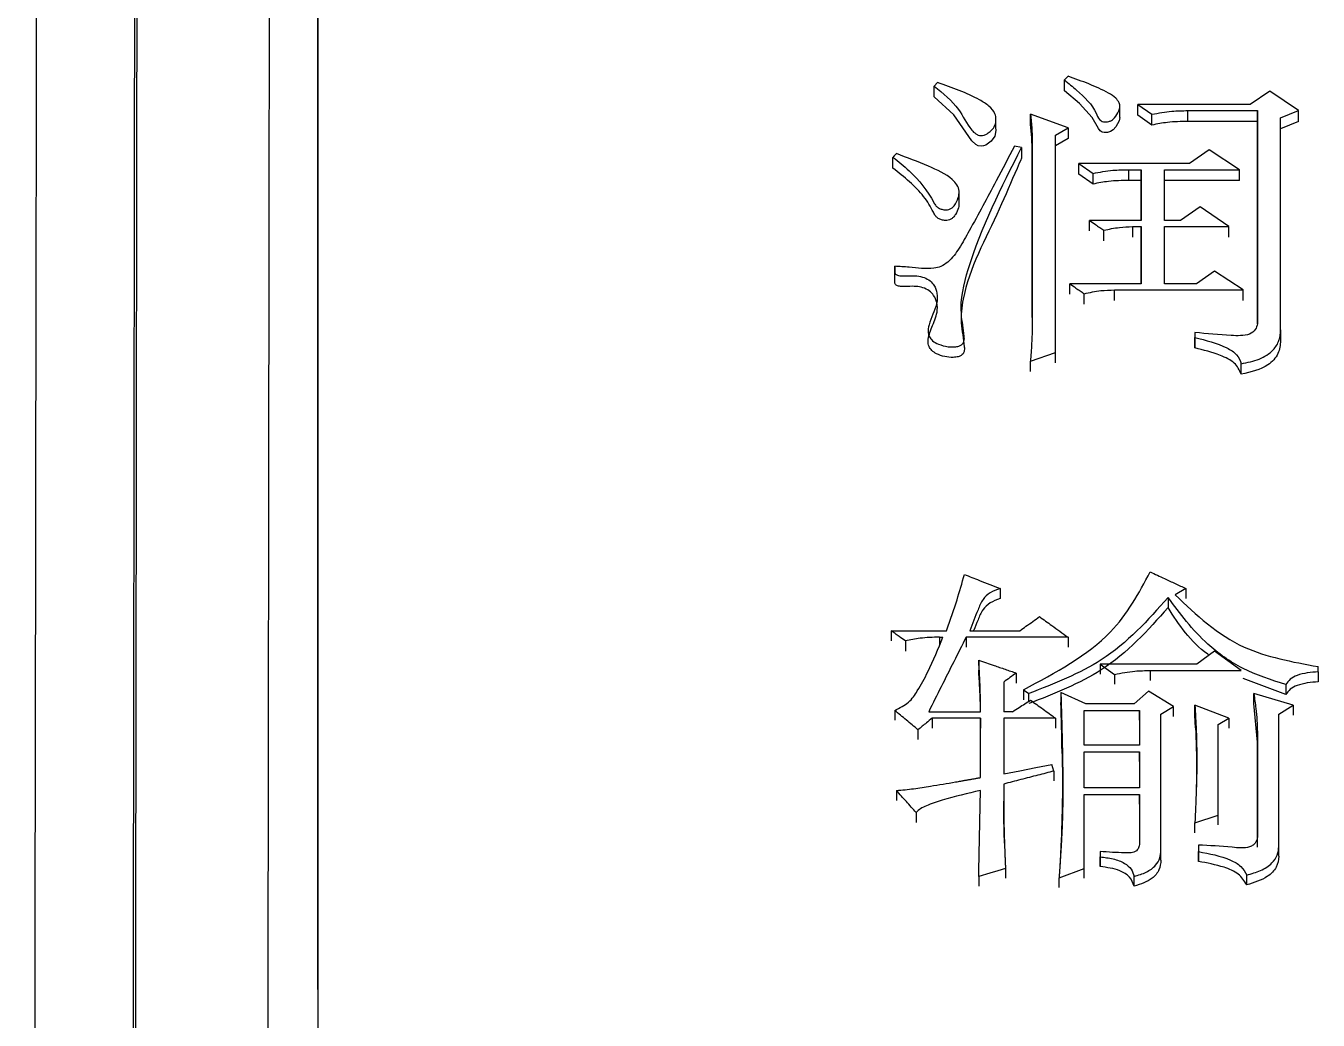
# Model space of a CAD drawing. Header units: millimetres. Extents: x 2344 to 4024, y 1094 to 2282.
# Drawn here: x 2710.55 to 2718.38, y 2082.01 to 2088.03 of the extents above; entities that cross this region are included whole.
import ezdxf

# ---------------------------------------------------------------- set-up
doc = ezdxf.new("R2010")
doc.units = ezdxf.units.MM

msp = doc.modelspace()

# ---------------------------------------------------------------- linework, layer by layer
at = {"color": 7, "linetype": 'Continuous', "lineweight": 25}
for p, q in [((2716.0747, 2087.6828), (2716.0531, 2087.6606)), ((2716.8428, 2087.6323), (2716.8428, 2087.6977)), ((2716.0531, 2087.5953), (2716.0531, 2087.6606)), ((2718.0867, 2087.6309), (2717.9678, 2087.5493)), ((2718.2598, 2087.5122), (2718.0867, 2087.6309)), ((2717.1785, 2087.4704), (2717.1785, 2087.536)), ((2717.2863, 2087.5493), (2717.3728, 2087.4899)), ((2717.9678, 2087.5493), (2717.2863, 2087.5493)), ((2717.2863, 2087.4841), (2717.2863, 2087.5493)), ((2716.4263, 2087.4119), (2716.4263, 2087.4769)), ((2716.8644, 2087.4081), (2716.6372, 2087.4899)), ((2716.6372, 2087.4248), (2716.6372, 2087.4899)), ((2717.3728, 2087.4248), (2717.2863, 2087.4841)), ((2717.3728, 2087.4248), (2717.3728, 2087.4899)), ((2717.5891, 2087.5122), (2718.011, 2087.5122)), ((2717.5891, 2087.447), (2717.5891, 2087.5122)), ((2718.011, 2087.447), (2717.5891, 2087.447)), ((2718.011, 2087.5122), (2718.011, 2086.2227)), ((2718.011, 2087.447), (2718.011, 2087.5122)), ((2718.011, 2086.2227), (2718.011, 2087.447)), ((2718.1516, 2087.4676), (2718.2598, 2087.5122)), ((2718.1517, 2086.1849), (2718.1516, 2087.4676)), ((2718.2598, 2087.447), (2718.1516, 2087.4025)), ((2718.2598, 2087.447), (2718.2598, 2087.5122)), ((2716.7887, 2087.3635), (2716.8644, 2087.4081)), ((2716.8644, 2087.4081), (2716.8644, 2087.3431)), ((2716.5831, 2087.289), (2716.5399, 2087.2965)), ((2716.7887, 2086.0485), (2716.7887, 2087.3635)), ((2716.8644, 2087.3431), (2716.7887, 2087.2985)), ((2715.8044, 2087.1646), (2715.8044, 2087.2294)), ((2716.5831, 2087.289), (2716.5831, 2087.2241)), ((2716.648, 2087.2816), (2716.6481, 2086.2606)), ((2716.648, 2087.2167), (2716.648, 2087.2816)), ((2716.6481, 2086.2605), (2716.648, 2087.2167)), ((2717.719, 2087.2741), (2717.6, 2087.1921)), ((2717.9029, 2087.1547), (2717.719, 2087.2741)), ((2716.9293, 2087.1921), (2717.0158, 2087.1323)), ((2717.6, 2087.1921), (2716.9293, 2087.1921)), ((2716.9293, 2087.1273), (2716.9293, 2087.1921)), ((2717.2322, 2087.1547), (2717.3079, 2087.1547)), ((2717.2322, 2087.0901), (2717.2322, 2087.1547)), ((2717.3079, 2087.1547), (2717.3079, 2086.8479)), ((2717.3079, 2087.0901), (2717.3079, 2087.1547)), ((2717.4485, 2087.1547), (2717.9029, 2087.1547)), ((2717.4485, 2086.8479), (2717.4485, 2087.1547)), ((2717.9029, 2087.09), (2717.9029, 2087.1547)), ((2717.0158, 2087.0677), (2716.9293, 2087.1273)), ((2717.0158, 2087.0677), (2717.0158, 2087.1323)), ((2717.3079, 2087.0901), (2717.2322, 2087.0901)), ((2717.3079, 2086.8479), (2717.3079, 2087.0901)), ((2717.9029, 2087.09), (2717.4485, 2087.0901)), ((2716.2052, 2086.9558), (2716.2052, 2087.0207)), ((2717.6649, 2086.9304), (2717.5459, 2086.8479)), ((2717.838, 2086.8104), (2717.6649, 2086.9304)), ((2717.3079, 2086.8479), (2716.9942, 2086.8479)), ((2716.9942, 2086.7837), (2716.9942, 2086.8479)), ((2717.5459, 2086.8479), (2717.4485, 2086.8479)), ((2717.0807, 2086.7237), (2717.0807, 2086.7879)), ((2717.2538, 2086.8104), (2717.3079, 2086.8104)), ((2717.2538, 2086.8104), (2717.2538, 2086.7462)), ((2717.3079, 2086.8104), (2717.3079, 2086.4644)), ((2717.3079, 2086.7462), (2717.3079, 2086.8104)), ((2717.3079, 2086.4644), (2717.3079, 2086.7462)), ((2717.4485, 2086.8104), (2717.838, 2086.8104)), ((2717.4485, 2086.4644), (2717.4485, 2086.8104)), ((2717.838, 2086.7462), (2717.838, 2086.8104)), ((2715.8151, 2086.476), (2715.8151, 2086.5398)), ((2717.7514, 2086.5398), (2717.6432, 2086.4644)), ((2717.9245, 2086.4267), (2717.7514, 2086.5398)), ((2717.3079, 2086.4644), (2716.8752, 2086.4644)), ((2716.8752, 2086.4007), (2716.8752, 2086.4644)), ((2717.6432, 2086.4644), (2717.4485, 2086.4644)), ((2716.9618, 2086.3405), (2716.9618, 2086.4041)), ((2717.1456, 2086.4267), (2717.9245, 2086.4267)), ((2717.1456, 2086.363), (2717.1456, 2086.4267)), ((2717.9245, 2086.3631), (2717.9245, 2086.4267)), ((2717.6324, 2086.1698), (2717.6324, 2086.1395)), ((2717.6324, 2086.1698), (2717.6324, 2086.1065)), ((2717.6324, 2086.0761), (2717.6324, 2086.1395)), ((2718.1517, 2086.1849), (2718.1517, 2086.1216)), ((2716.6372, 2085.9954), (2716.7887, 2086.0485)), ((2716.7887, 2085.9854), (2716.7887, 2086.0485)), ((2716.6372, 2085.9324), (2716.6372, 2085.9954)), ((2717.9137, 2085.9171), (2717.9137, 2085.9802)), ((2716.4534, 2084.6199), (2716.4534, 2084.5585)), ((2717.4702, 2084.5658), (2717.4702, 2084.5047)), ((2717.5784, 2084.6199), (2717.5135, 2084.5812)), ((2717.5784, 2084.6199), (2717.5784, 2084.5588)), ((2715.7935, 2084.3644), (2716.1288, 2084.3644)), ((2715.7935, 2084.3644), (2715.7935, 2084.3037)), ((2716.0856, 2084.3257), (2716.1072, 2084.3257)), ((2716.0856, 2084.3257), (2716.0856, 2084.276)), ((2716.8644, 2084.3257), (2716.2478, 2084.3257)), ((2716.2478, 2084.3257), (2716.2478, 2084.2649)), ((2716.2695, 2084.3644), (2716.5723, 2084.3644)), ((2716.8644, 2084.3257), (2716.8644, 2084.2649)), ((2715.88, 2084.3024), (2715.88, 2084.2417)), ((2717.7514, 2084.2403), (2717.6433, 2084.1626)), ((2717.9137, 2084.1237), (2717.7514, 2084.2403)), ((2716.3236, 2084.1859), (2716.3236, 2084.1254)), ((2717.0591, 2084.1626), (2717.1457, 2084.1004)), ((2717.6433, 2084.1626), (2717.0591, 2084.1626)), ((2717.0591, 2084.1626), (2717.0591, 2084.1021)), ((2716.5507, 2084.1081), (2716.5507, 2084.0477)), ((2717.1457, 2084.1004), (2717.1457, 2084.04)), ((2717.362, 2084.1237), (2717.9137, 2084.1237)), ((2717.362, 2084.1237), (2717.362, 2084.0633)), ((2718.3788, 2084.1159), (2718.3788, 2084.147)), ((2718.3788, 2084.1159), (2718.3788, 2084.0555)), ((2716.475, 2084.0537), (2716.475, 2083.8744)), ((2716.594, 2084.007), (2716.6264, 2083.9836)), ((2718.1841, 2083.9775), (2717.9239, 2084.0759)), ((2718.1841, 2084.0381), (2718.1841, 2083.9778)), ((2716.6264, 2083.9376), (2716.6264, 2083.9836)), ((2716.9726, 2083.9212), (2716.8211, 2083.9914)), ((2716.8211, 2083.9914), (2716.8211, 2083.9311)), ((2717.3512, 2083.9992), (2717.2647, 2083.9212)), ((2717.5026, 2083.9056), (2717.3512, 2083.9992)), ((2718.2274, 2083.9134), (2717.9894, 2083.9836)), ((2717.9894, 2083.9233), (2717.9894, 2083.9836)), ((2715.8152, 2083.8822), (2715.8152, 2083.8221)), ((2716.0207, 2083.8744), (2716.3344, 2083.8744)), ((2716.5291, 2083.8744), (2716.475, 2083.8744)), ((2716.9618, 2083.8822), (2717.2971, 2083.8822)), ((2716.9618, 2083.6714), (2716.9618, 2083.8822)), ((2717.2647, 2083.9212), (2716.9726, 2083.9212)), ((2717.2971, 2083.8822), (2717.2971, 2083.6714)), ((2717.2971, 2083.8221), (2717.2971, 2083.8822)), ((2717.4269, 2083.8588), (2717.5026, 2083.9056)), ((2717.4269, 2083.0354), (2717.4269, 2083.8588)), ((2717.5026, 2083.8455), (2717.5026, 2083.9056)), ((2717.838, 2083.8354), (2717.6324, 2083.9134)), ((2717.6324, 2083.853), (2717.6324, 2083.9134)), ((2717.6364, 2083.777), (2717.6324, 2083.853)), ((2718.0111, 2083.6893), (2717.9894, 2083.923)), ((2718.1409, 2083.8588), (2718.2274, 2083.9134)), ((2718.1409, 2083.059), (2718.1409, 2083.8588)), ((2718.2274, 2083.9134), (2718.2274, 2083.8533)), ((2716.3344, 2083.8354), (2716.0423, 2083.8354)), ((2716.0423, 2083.8354), (2716.0423, 2083.7754)), ((2716.3344, 2083.4756), (2716.3344, 2083.8354)), ((2716.3344, 2083.8354), (2716.3344, 2083.7754)), ((2716.7887, 2083.8354), (2716.475, 2083.8354)), ((2716.475, 2083.8354), (2716.475, 2083.4991)), ((2716.7887, 2083.8354), (2716.7887, 2083.7754)), ((2717.7731, 2083.7964), (2717.838, 2083.8354)), ((2717.838, 2083.8354), (2717.838, 2083.7754)), ((2715.9558, 2083.7652), (2715.9558, 2083.7052)), ((2718.0111, 2083.7495), (2718.0111, 2083.1142)), ((2718.0111, 2083.6896), (2718.0111, 2083.7495)), ((2717.2971, 2083.6714), (2716.9618, 2083.6714)), ((2716.9618, 2083.6322), (2717.2971, 2083.6322)), ((2716.9618, 2083.4129), (2716.9618, 2083.6322)), ((2717.2971, 2083.6322), (2717.2971, 2083.4129)), ((2717.2971, 2083.5725), (2717.2971, 2083.6322)), ((2718.0111, 2083.0547), (2718.0111, 2083.6893)), ((2716.7779, 2083.5148), (2716.7671, 2083.554)), ((2716.7779, 2083.5148), (2716.7779, 2083.4552)), ((2715.826, 2083.3972), (2715.826, 2083.3377)), ((2717.2971, 2083.4129), (2716.9618, 2083.4129)), ((2716.9618, 2083.3736), (2717.2971, 2083.3736)), ((2716.9618, 2082.925), (2716.9618, 2083.3736)), ((2717.2971, 2083.3736), (2717.2971, 2083.0827)), ((2717.2971, 2083.3142), (2717.2971, 2083.3736)), ((2715.945, 2083.2637), (2715.945, 2083.2044)), ((2717.6325, 2083.2008), (2717.7731, 2083.2479)), ((2717.7731, 2083.1887), (2717.7731, 2083.2479)), ((2717.6325, 2083.1415), (2717.6325, 2083.2008)), ((2717.6541, 2083.0669), (2717.6541, 2083.0275)), ((2717.6541, 2083.0669), (2717.6541, 2083.0079)), ((2717.0591, 2083.0275), (2717.0591, 2082.996)), ((2717.0591, 2083.0275), (2717.0591, 2082.9685)), ((2717.0591, 2082.9367), (2717.0591, 2082.996)), ((2717.4269, 2082.9764), (2717.4269, 2083.0354)), ((2717.6541, 2082.9682), (2717.6541, 2083.0275)), ((2718.1409, 2083), (2718.1409, 2083.059)), ((2716.4858, 2082.925), (2716.4858, 2082.8661)), ((2716.8103, 2082.8697), (2716.9618, 2082.925)), ((2716.9618, 2082.8661), (2716.9618, 2082.925)), ((2716.3236, 2082.8776), (2716.3236, 2082.8188)), ((2716.8103, 2082.811), (2716.8103, 2082.8697)), ((2717.2647, 2082.8185), (2717.2647, 2082.8776)), ((2717.9462, 2082.8264), (2717.9462, 2082.8855))]:
    msp.add_line(p, q, dxfattribs=at)
at = {"color": 7, "linetype": 'Continuous', "lineweight": 25, "flags": 128}
for points in [[(2716.8644, 2087.7198), (2716.8536, 2087.7088), (2716.8428, 2087.6977)], [(2717.1771, 2087.4706), (2717.1736, 2087.4503), (2717.1536, 2087.4142), (2717.1377, 2087.3952), (2717.1223, 2087.3849), (2717.1029, 2087.3793), (2717.0837, 2087.3791), (2717.0702, 2087.3826), (2717.0592, 2087.3895), (2717.0484, 2087.4031), (2717.0097, 2087.4699), (2716.9339, 2087.5545), (2716.8428, 2087.6323), (2716.8428, 2087.6323)], [(2716.4247, 2087.4105), (2716.4282, 2087.3927), (2716.4216, 2087.3582), (2716.3993, 2087.3266), (2716.367, 2087.3036), (2716.3524, 2087.2983), (2716.3376, 2087.2964), (2716.3212, 2087.2995), (2716.306, 2087.307), (2716.2817, 2087.3295), (2716.1726, 2087.4859), (2716.0531, 2087.5953), (2716.0531, 2087.5953)], [(2715.826, 2087.2518), (2715.8205, 2087.2461), (2715.8124, 2087.2378), (2715.8043, 2087.2294)], [(2715.8151, 2086.5061), (2715.8151, 2086.5297), (2715.8151, 2086.5699)], [(2716.594, 2084.007), (2716.594, 2083.9801), (2716.594, 2083.9632), (2716.594, 2083.9467)], [(2716.475, 2083.4991), (2716.5724, 2083.5174), (2716.6697, 2083.5357), (2716.7671, 2083.554)], [(2716.4858, 2082.925), (2716.4388, 2082.9113), (2716.3918, 2082.8976), (2716.3236, 2082.8776)]]:
    msp.add_lwpolyline(points, dxfattribs=at)
at = {"color": 7, "linetype": 'Continuous', "lineweight": 25}
for points, knots in [([(2712.3225, 2113.283), (2712.3226, 2113.1789), (2712.3226, 2112.6582), (2712.3227, 2111.2913), (2712.3227, 2109.1314), (2712.3228, 2106.513), (2712.3228, 2104.0504), (2712.3229, 2100.5426), (2712.3229, 2097.3997), (2712.3229, 2093.0846), (2712.323, 2088.3975), (2712.323, 2083.2653), (2712.3231, 2077.8418), (2712.3231, 2073.2831), (2712.3232, 2067.3606), (2712.3232, 2062.4548), (2712.3233, 2055.7759), (2712.3234, 2051.4831), (2712.3235, 2048.482)], [0, 0, 0, 0, 0.020124, 0.100733, 0.181328, 0.221587, 0.302184, 0.342442, 0.423039, 0.463298, 0.543894, 0.624491, 0.664749, 0.745346, 0.785604, 0.8662, 0.906458, 1, 1, 1, 1]), ([(2712.323, 2082.193), (2712.323, 2083.3777), (2712.323, 2085.6312), (2712.3229, 2089.6715), (2712.3229, 2093.379), (2712.3229, 2097.6137), (2712.3228, 2100.6876), (2712.3228, 2104.0998), (2712.3227, 2107.0773), (2712.3227, 2109.4207), (2712.3226, 2111.3611), (2712.3226, 2112.0949), (2712.3225, 2112.5917)], [0, 0, 0, 0, 0.072858, 0.13859, 0.270184, 0.335916, 0.467513, 0.533245, 0.664841, 0.796434, 0.862166, 1, 1, 1, 1]), ([(2710.6539, 2112.3349), (2710.654, 2112.3633), (2710.6543, 2112.4517), (2710.653, 2111.4654), (2710.6501, 2109.4525), (2710.6454, 2106.3898), (2710.6402, 2103.0015), (2710.6351, 2099.6641), (2710.6305, 2096.5945), (2710.6249, 2092.9511), (2710.6184, 2088.6803), (2710.6111, 2084.0346), (2710.6034, 2079.0878), (2710.5952, 2073.9175), (2710.5862, 2068.2331), (2710.5763, 2062.0361), (2710.5656, 2055.3523), (2710.5581, 2050.6616), (2710.5542, 2048.2675)], [0, 0, 0, 0, 0.039342, 0.122943, 0.206183, 0.289063, 0.371582, 0.416612, 0.465601, 0.518547, 0.575452, 0.636313, 0.690059, 0.746552, 0.805793, 0.867782, 0.932518, 1, 1, 1, 1]), ([(2711.1592, 2048.132), (2711.1638, 2051.4312), (2711.1729, 2058.0297), (2711.1858, 2067.4598), (2711.1979, 2076.3404), (2711.2088, 2084.4981), (2711.2186, 2091.7984), (2711.2269, 2098.1162), (2711.2336, 2103.3383), (2711.2386, 2107.3948), (2711.2418, 2110.1428), (2711.2433, 2111.5888), (2711.2429, 2111.5656), (2711.2427, 2111.5569)], [0, 0, 0, 0, 0.094309, 0.188619, 0.282928, 0.377238, 0.471547, 0.565857, 0.660166, 0.754475, 0.848785, 0.943094, 1, 1, 1, 1]), ([(2711.1732, 2048.0833), (2711.1765, 2050.4689), (2711.183, 2055.1755), (2711.1922, 2061.9248), (2711.2009, 2068.2674), (2711.2089, 2074.1625), (2711.2163, 2079.5931), (2711.224, 2085.3261), (2711.2316, 2091.0948), (2711.2389, 2096.5751), (2711.2446, 2101.0421), (2711.2491, 2104.5653), (2711.2524, 2107.2273), (2711.2546, 2109.1302), (2711.2559, 2110.3489), (2711.2565, 2111.0659), (2711.2563, 2111.0968), (2711.2562, 2111.1115)], [0, 0, 0, 0, 0.06854, 0.13522, 0.200041, 0.263001, 0.324101, 0.38334, 0.468684, 0.549845, 0.626823, 0.699617, 0.768227, 0.832652, 0.892892, 0.948946, 1, 1, 1, 1]), ([(2712.0544, 2110.3577), (2712.0544, 2110.3697), (2712.0547, 2110.482), (2712.0545, 2110.1293), (2712.054, 2109.5594), (2712.0534, 2109.0127), (2712.0527, 2108.3385), (2712.0518, 2107.5304), (2712.0507, 2106.5905), (2712.0494, 2105.5189), (2712.0473, 2103.8094), (2712.0439, 2101.1232), (2712.0387, 2096.9734), (2712.032, 2091.7571), (2712.0247, 2086.1502), (2712.0171, 2080.473), (2712.0096, 2075.0059), (2712.0014, 2068.993), (2711.9924, 2062.4454), (2711.9826, 2055.4026), (2711.9758, 2050.4602), (2711.9723, 2047.9462)], [0, 0, 0, 0, 0.008365, 0.077995, 0.107986, 0.138061, 0.168221, 0.198465, 0.228793, 0.259205, 0.289702, 0.358895, 0.433683, 0.514064, 0.600037, 0.66048, 0.723411, 0.788828, 0.856732, 0.927123, 1, 1, 1, 1]), ([(2716.0531, 2087.6606), (2716.1082, 2087.6162), (2716.2056, 2087.5375), (2716.2522, 2087.4244), (2716.3, 2087.3746), (2716.3204, 2087.3639), (2716.3384, 2087.3602), (2716.3576, 2087.3638), (2716.379, 2087.3742), (2716.4033, 2087.3932), (2716.4242, 2087.4223), (2716.4303, 2087.4582), (2716.4228, 2087.5001), (2716.3868, 2087.5426), (2716.2733, 2087.6121), (2716.1628, 2087.6515), (2716.0747, 2087.6828)], [0, 0, 0, 0, 0.207529, 0.367372, 0.400836, 0.41667, 0.431354, 0.448141, 0.466694, 0.497248, 0.538464, 0.578549, 0.619959, 0.682145, 0.746849, 1, 1, 1, 1]), ([(2716.8428, 2087.6977), (2716.8673, 2087.6774), (2716.9412, 2087.6165), (2717.0229, 2087.5383), (2717.0464, 2087.4656), (2717.065, 2087.4494), (2717.0789, 2087.4443), (2717.095, 2087.443), (2717.1125, 2087.4456), (2717.1308, 2087.4533), (2717.1531, 2087.4749), (2717.1689, 2087.5029), (2717.181, 2087.5346), (2717.1743, 2087.5622), (2717.1521, 2087.5927), (2717.0886, 2087.6314), (2716.9914, 2087.6751), (2716.9069, 2087.7049), (2716.8644, 2087.7198)], [0, 0, 0, 0, 0.109185, 0.329159, 0.383764, 0.397994, 0.412315, 0.428913, 0.44575, 0.465116, 0.490353, 0.552222, 0.585254, 0.61868, 0.660425, 0.720614, 0.859403, 1, 1, 1, 1]), ([(2716.6372, 2087.4899), (2716.6406, 2087.4604), (2716.6461, 2087.411), (2716.6473, 2087.3414), (2716.6478, 2087.3015), (2716.648, 2087.2816)], [0, 0, 0, 0, 0.426865, 0.713404, 1, 1, 1, 1]), ([(2717.3728, 2087.4899), (2717.4126, 2087.4973), (2717.4837, 2087.5105), (2717.5569, 2087.5117), (2717.5891, 2087.5122)], [0, 0, 0, 0, 0.558835, 1, 1, 1, 1]), ([(2717.5891, 2087.447), (2717.5481, 2087.4462), (2717.4748, 2087.4446), (2717.4039, 2087.4308), (2717.3728, 2087.4248)], [0, 0, 0, 0, 0.561085, 1, 1, 1, 1]), ([(2716.648, 2087.2167), (2716.6479, 2087.2316), (2716.6474, 2087.2737), (2716.6466, 2087.3432), (2716.6404, 2087.3976), (2716.6372, 2087.4248)], [0, 0, 0, 0, 0.213578, 0.606407, 1, 1, 1, 1]), ([(2716.5399, 2087.2965), (2716.5034, 2087.2264), (2716.4146, 2087.0555), (2716.302, 2086.8495), (2716.2101, 2086.6836), (2716.156, 2086.6081), (2716.0989, 2086.5681), (2716.0177, 2086.5494), (2715.9229, 2086.5638), (2715.8442, 2086.5683), (2715.8151, 2086.5699)], [0, 0, 0, 0, 0.2217717, 0.5408252, 0.6535026, 0.7489436, 0.7896473, 0.8225494, 0.93445, 1, 1, 1, 1]), ([(2715.8044, 2087.2294), (2715.8379, 2087.203), (2715.9393, 2087.123), (2716.0187, 2087.0188), (2716.0624, 2086.9369), (2716.0797, 2086.9223), (2716.1011, 2086.9139), (2716.123, 2086.9111), (2716.1431, 2086.9136), (2716.1608, 2086.9218), (2716.184, 2086.945), (2716.2005, 2086.9808), (2716.2083, 2087.025), (2716.1946, 2087.0639), (2716.1387, 2087.1225), (2716.0081, 2087.1827), (2715.8904, 2087.2274), (2715.826, 2087.2518)], [0, 0, 0, 0, 0.118687, 0.359196, 0.382949, 0.402078, 0.421221, 0.441113, 0.455768, 0.470499, 0.490908, 0.548405, 0.590663, 0.633125, 0.674263, 0.821869, 1, 1, 1, 1]), ([(2715.8151, 2086.5398), (2715.8153, 2086.5363), (2715.8155, 2086.5305), (2715.8202, 2086.523), (2715.8276, 2086.5175), (2715.8443, 2086.512), (2715.8861, 2086.5105), (2715.9383, 2086.5155), (2715.9939, 2086.5036), (2716.03, 2086.4832), (2716.0583, 2086.4509), (2716.0758, 2086.4034), (2716.0703, 2086.3198), (2716.0258, 2086.2449), (2716.0152, 2086.1758), (2716.0232, 2086.1423), (2716.0446, 2086.1166), (2716.0837, 2086.0951), (2716.1306, 2086.0827), (2716.1735, 2086.0809), (2716.2012, 2086.0858), (2716.2185, 2086.0937), (2716.2294, 2086.1039), (2716.2374, 2086.1216), (2716.2351, 2086.182), (2716.2007, 2086.3262), (2716.2962, 2086.7243), (2716.4609, 2087.0484), (2716.5831, 2087.289)], [0, 0, 0, 0, 0.005261, 0.008837, 0.012422, 0.017277, 0.029828, 0.061172, 0.078769, 0.096459, 0.112862, 0.137643, 0.170618, 0.238675, 0.261666, 0.275651, 0.289759, 0.306991, 0.331345, 0.347224, 0.357105, 0.364402, 0.370592, 0.376767, 0.392657, 0.46137, 0.600195, 1, 1, 1, 1]), ([(2716.5831, 2087.2241), (2716.5739, 2087.2037), (2716.5277, 2087.1016), (2716.4117, 2086.8179), (2716.2404, 2086.5155), (2716.2102, 2086.2261), (2716.235, 2086.1218), (2716.2374, 2086.0587), (2716.2296, 2086.0404), (2716.2172, 2086.0294), (2716.1967, 2086.0211), (2716.1625, 2086.0169), (2716.1165, 2086.0221), (2716.0721, 2086.0371), (2716.0385, 2086.0586), (2716.0197, 2086.0859), (2716.0142, 2086.1354), (2716.0402, 2086.2045), (2716.0743, 2086.2796), (2716.0739, 2086.3471), (2716.0556, 2086.3918), (2716.0252, 2086.4234), (2715.987, 2086.4419), (2715.9421, 2086.4498), (2715.9029, 2086.4484), (2715.8694, 2086.4473), (2715.8479, 2086.4482), (2715.8325, 2086.4517), (2715.8231, 2086.4563), (2715.8171, 2086.4631), (2715.8151, 2086.4701), (2715.8151, 2086.4744), (2715.8151, 2086.4759)], [0, 0, 0, 0, 0.033509, 0.167495, 0.460572, 0.533975, 0.607467, 0.62244, 0.629349, 0.63632, 0.644144, 0.656215, 0.676583, 0.698156, 0.712672, 0.727345, 0.74395, 0.787231, 0.835835, 0.865096, 0.888822, 0.906543, 0.924342, 0.940793, 0.960202, 0.97046, 0.980426, 0.985388, 0.989354, 0.993351, 0.997673, 1, 1, 1, 1]), ([(2716.2038, 2086.9559), (2716.2035, 2086.9454), (2716.2027, 2086.9207), (2716.1878, 2086.8905), (2716.1714, 2086.8669), (2716.1561, 2086.8546), (2716.1393, 2086.8485), (2716.1201, 2086.8469), (2716.0988, 2086.8502), (2716.0775, 2086.8592), (2716.0598, 2086.8757), (2716.0375, 2086.9227), (2715.9932, 2086.9961), (2715.9054, 2087.0834), (2715.8382, 2087.1374), (2715.8044, 2087.1646)], [0, 0, 0, 0, 0.057364, 0.135452, 0.174054, 0.20354, 0.227011, 0.250403, 0.283482, 0.316855, 0.35045, 0.398369, 0.589542, 0.793116, 1, 1, 1, 1]), ([(2717.0158, 2087.1323), (2717.0556, 2087.1398), (2717.1267, 2087.1531), (2717.1999, 2087.1542), (2717.2322, 2087.1547)], [0, 0, 0, 0, 0.558836, 1, 1, 1, 1]), ([(2717.2322, 2087.0901), (2717.1911, 2087.0892), (2717.1179, 2087.0876), (2717.047, 2087.0737), (2717.0158, 2087.0677)], [0, 0, 0, 0, 0.561086, 1, 1, 1, 1]), ([(2716.9942, 2086.8479), (2717.0066, 2086.8394), (2717.0272, 2086.8251), (2717.056, 2086.8051), (2717.0725, 2086.7936), (2717.0807, 2086.7879)], [0, 0, 0, 0, 0.42837, 0.714189, 1, 1, 1, 1]), ([(2717.0807, 2086.7879), (2717.1124, 2086.7948), (2717.1691, 2086.807), (2717.2279, 2086.8094), (2717.2538, 2086.8104)], [0, 0, 0, 0, 0.558879, 1, 1, 1, 1]), ([(2715.8151, 2086.5699), (2715.8151, 2086.5643), (2715.8151, 2086.5543), (2715.8151, 2086.5442), (2715.8151, 2086.5398)], [0, 0, 0, 0, 0.56, 1, 1, 1, 1]), ([(2716.8752, 2086.4644), (2716.8876, 2086.4558), (2716.9082, 2086.4415), (2716.937, 2086.4213), (2716.9535, 2086.4098), (2716.9618, 2086.4041)], [0, 0, 0, 0, 0.428365, 0.714185, 1, 1, 1, 1]), ([(2716.9618, 2086.4041), (2716.9954, 2086.4115), (2717.0556, 2086.4247), (2717.1181, 2086.4261), (2717.1456, 2086.4267)], [0, 0, 0, 0, 0.558545, 1, 1, 1, 1]), ([(2716.6481, 2086.2606), (2716.6478, 2086.234), (2716.6472, 2086.181), (2716.6439, 2086.0926), (2716.6397, 2086.0307), (2716.6372, 2085.9954)], [0, 0, 0, 0, 0.300385, 0.600783, 1, 1, 1, 1]), ([(2718.011, 2086.2227), (2718.0082, 2086.2105), (2718.0023, 2086.1855), (2717.9641, 2086.1542), (2717.9078, 2086.149), (2717.7974, 2086.1527), (2717.7055, 2086.1622), (2717.6324, 2086.1698)], [0, 0, 0, 0, 0.110883, 0.226049, 0.356903, 0.489202, 1, 1, 1, 1]), ([(2717.6324, 2086.1395), (2717.6988, 2086.1226), (2717.7905, 2086.0993), (2717.8912, 2086.0392), (2717.9063, 2085.9996), (2717.9137, 2085.9802)], [0, 0, 0, 0, 0.572938, 0.791384, 1, 1, 1, 1]), ([(2717.9137, 2085.9802), (2717.9507, 2085.9877), (2718.0235, 2086.0025), (2718.1064, 2086.0546), (2718.1469, 2086.1207), (2718.1501, 2086.1636), (2718.1517, 2086.1849)], [0, 0, 0, 0, 0.292671, 0.574804, 0.788903, 1, 1, 1, 1]), ([(2718.1517, 2086.1215), (2718.149, 2086.0943), (2718.1437, 2086.0394), (2718.0655, 2085.9516), (2717.9719, 2085.9303), (2717.9137, 2085.9171)], [0, 0, 0, 0, 0.269364, 0.545159, 1, 1, 1, 1]), ([(2717.6324, 2086.1064), (2717.6324, 2086.1007), (2717.6324, 2086.0906), (2717.6324, 2086.0805), (2717.6324, 2086.0761)], [0, 0, 0, 0, 0.56, 1, 1, 1, 1]), ([(2717.9137, 2085.9171), (2717.9022, 2085.9413), (2717.8786, 2085.9911), (2717.7684, 2086.0412), (2717.6843, 2086.0628), (2717.6324, 2086.0761)], [0, 0, 0, 0, 0.2654466, 0.5469642, 1, 1, 1, 1]), ([(2716.594, 2084.007), (2716.7894, 2084.1112), (2717.1325, 2084.2941), (2717.293, 2084.5921), (2717.362, 2084.7203)], [0, 0, 0, 0, 0.5695969, 1, 1, 1, 1]), ([(2717.362, 2084.7203), (2717.391, 2084.7068), (2717.4416, 2084.6834), (2717.5137, 2084.6499), (2717.5568, 2084.6299), (2717.5784, 2084.6199)], [0, 0, 0, 0, 0.402386, 0.701193, 1, 1, 1, 1]), ([(2716.1288, 2084.3644), (2716.14, 2084.3953), (2716.1623, 2084.4571), (2716.1993, 2084.5705), (2716.2226, 2084.6533), (2716.237, 2084.7049)], [0, 0, 0, 0, 0.274107, 0.548239, 1, 1, 1, 1]), ([(2716.237, 2084.7049), (2716.2671, 2084.693), (2716.3183, 2084.673), (2716.3904, 2084.6446), (2716.4324, 2084.6281), (2716.4534, 2084.6199)], [0, 0, 0, 0, 0.417909, 0.708955, 1, 1, 1, 1]), ([(2716.4534, 2084.6199), (2716.432, 2084.6124), (2716.3901, 2084.5977), (2716.343, 2084.5506), (2716.3196, 2084.4913), (2716.2929, 2084.4283), (2716.2773, 2084.3857), (2716.2695, 2084.3644)], [0, 0, 0, 0, 0.178456, 0.349692, 0.567005, 0.783635, 1, 1, 1, 1]), ([(2716.4534, 2084.5585), (2716.432, 2084.551), (2716.3902, 2084.5364), (2716.343, 2084.4893), (2716.3198, 2084.43), (2716.3011, 2084.3873), (2716.2928, 2084.3653), (2716.2925, 2084.3644)], [0, 0, 0, 0, 0.225395, 0.441569, 0.715814, 0.989183, 1, 1, 1, 1]), ([(2717.4702, 2084.5658), (2717.3477, 2084.4284), (2717.1256, 2084.179), (2716.7811, 2084.0441), (2716.6264, 2083.9836)], [0, 0, 0, 0, 0.551113, 1, 1, 1, 1]), ([(2718.1841, 2084.0381), (2718.0946, 2084.0671), (2717.9177, 2084.1243), (2717.6642, 2084.3046), (2717.5433, 2084.4673), (2717.4702, 2084.5658)], [0, 0, 0, 0, 0.288018, 0.569196, 1, 1, 1, 1]), ([(2717.5135, 2084.5812), (2717.6408, 2084.4602), (2717.872, 2084.2405), (2718.2217, 2084.176), (2718.3788, 2084.147)], [0, 0, 0, 0, 0.550671, 1, 1, 1, 1]), ([(2717.4702, 2084.5044), (2717.3477, 2084.3672), (2717.1255, 2084.1181), (2716.7811, 2083.9835), (2716.6264, 2083.923)], [0, 0, 0, 0, 0.5510086, 1, 1, 1, 1]), ([(2717.7189, 2084.2169), (2717.7164, 2084.2186), (2717.6051, 2084.2947), (2717.5369, 2084.4008), (2717.4702, 2084.5044)], [0, 0, 0, 0, 0.0224538, 1, 1, 1, 1]), ([(2716.5723, 2084.3644), (2716.5848, 2084.3734), (2716.6109, 2084.3921), (2716.6506, 2084.4205), (2716.6777, 2084.4399), (2716.6913, 2084.4497)], [0, 0, 0, 0, 0.314652, 0.657325, 1, 1, 1, 1]), ([(2716.6913, 2084.4497), (2716.7163, 2084.4318), (2716.7576, 2084.4022), (2716.8153, 2084.3609), (2716.848, 2084.3374), (2716.8644, 2084.3257)], [0, 0, 0, 0, 0.432644, 0.716322, 1, 1, 1, 1]), ([(2715.88, 2084.3024), (2715.8677, 2084.3112), (2715.8471, 2084.326), (2715.8182, 2084.3467), (2715.8017, 2084.3585), (2715.7935, 2084.3644)], [0, 0, 0, 0, 0.428361, 0.714181, 1, 1, 1, 1]), ([(2715.8152, 2083.8822), (2715.8452, 2083.8969), (2715.9046, 2083.926), (2715.9618, 2084.0139), (2716.0336, 2084.1441), (2716.0785, 2084.2548), (2716.1072, 2084.3257)], [0, 0, 0, 0, 0.161067, 0.318631, 0.564031, 1, 1, 1, 1]), ([(2716.0856, 2084.3257), (2716.0465, 2084.3246), (2715.9769, 2084.3226), (2715.9096, 2084.3086), (2715.88, 2084.3024)], [0, 0, 0, 0, 0.561073, 1, 1, 1, 1]), ([(2716.2478, 2084.3257), (2716.2228, 2084.276), (2716.1724, 2084.1762), (2716.0967, 2084.0258), (2716.046, 2083.9249), (2716.0207, 2083.8744)], [0, 0, 0, 0, 0.330678, 0.665338, 1, 1, 1, 1]), ([(2716.3344, 2083.8744), (2716.3343, 2083.9078), (2716.3342, 2083.9764), (2716.3304, 2084.0803), (2716.3258, 2084.1507), (2716.3236, 2084.1859)], [0, 0, 0, 0, 0.320269, 0.660054, 1, 1, 1, 1]), ([(2716.3236, 2084.1859), (2716.3545, 2084.1753), (2716.4078, 2084.1571), (2716.4835, 2084.1312), (2716.5283, 2084.1158), (2716.5507, 2084.1081)], [0, 0, 0, 0, 0.4083, 0.70415, 1, 1, 1, 1]), ([(2716.3339, 2083.8744), (2716.3339, 2083.8876), (2716.3337, 2083.9361), (2716.3302, 2084.0197), (2716.3258, 2084.0899), (2716.3236, 2084.1251)], [0, 0, 0, 0, 0.1572683, 0.5785381, 1, 1, 1, 1]), ([(2716.5507, 2084.1081), (2716.5381, 2084.0991), (2716.5129, 2084.0809), (2716.4876, 2084.0628), (2716.475, 2084.0537)], [0, 0, 0, 0, 0.5000008, 1, 1, 1, 1]), ([(2717.1457, 2084.1004), (2717.1867, 2084.1083), (2717.2579, 2084.1221), (2717.3311, 2084.1232), (2717.362, 2084.1237)], [0, 0, 0, 0, 0.576908, 1, 1, 1, 1]), ([(2718.3788, 2084.1159), (2718.3348, 2084.1122), (2718.2739, 2084.107), (2718.207, 2084.0731), (2718.1917, 2084.0496), (2718.1841, 2084.0381)], [0, 0, 0, 0, 0.571542, 0.789948, 1, 1, 1, 1]), ([(2718.3788, 2084.0552), (2718.3348, 2084.0514), (2718.2739, 2084.0462), (2718.2071, 2084.0124), (2718.1917, 2083.989), (2718.1841, 2083.9775)], [0, 0, 0, 0, 0.5716925, 0.7900761, 1, 1, 1, 1]), ([(2716.5291, 2083.8744), (2716.5421, 2083.8829), (2716.5667, 2083.8989), (2716.6027, 2083.9222), (2716.6258, 2083.9372), (2716.6373, 2083.9446)], [0, 0, 0, 0, 0.36195, 0.680974, 1, 1, 1, 1]), ([(2716.6373, 2083.9446), (2716.6625, 2083.9264), (2716.713, 2083.8901), (2716.7635, 2083.8536), (2716.7887, 2083.8354)], [0, 0, 0, 0, 0.5, 1, 1, 1, 1]), ([(2716.8211, 2083.9914), (2716.8213, 2083.9845), (2716.8217, 2083.9707), (2716.8223, 2083.9499), (2716.8229, 2083.9292), (2716.8235, 2083.9084), (2716.824, 2083.8911), (2716.8245, 2083.8738), (2716.8249, 2083.86), (2716.8253, 2083.8462), (2716.8256, 2083.8358), (2716.8258, 2083.8271), (2716.8261, 2083.815), (2716.8264, 2083.8029), (2716.8268, 2083.789), (2716.8271, 2083.7786), (2716.8274, 2083.7648), (2716.8278, 2083.7509), (2716.8282, 2083.7336), (2716.8285, 2083.7197), (2716.8288, 2083.7059), (2716.829, 2083.6972), (2716.8292, 2083.6885), (2716.8294, 2083.6799), (2716.8296, 2083.6712), (2716.8298, 2083.6625), (2716.83, 2083.6539), (2716.8301, 2083.6452), (2716.8303, 2083.6365), (2716.8305, 2083.6278), (2716.8306, 2083.6192), (2716.8308, 2083.6105), (2716.8309, 2083.6018), (2716.8311, 2083.5931), (2716.8312, 2083.5844), (2716.8316, 2083.5653), (2716.8326, 2083.4924), (2716.8333, 2083.395), (2716.8322, 2083.2974), (2716.831, 2083.2486), (2716.8302, 2083.2207), (2716.8294, 2083.1998), (2716.8286, 2083.1789), (2716.8277, 2083.158), (2716.8269, 2083.1405), (2716.8261, 2083.1231), (2716.8252, 2083.1056), (2716.8243, 2083.0882), (2716.8233, 2083.0707), (2716.8223, 2083.0533), (2716.821, 2083.0323), (2716.82, 2083.0149), (2716.8189, 2082.9974), (2716.8177, 2082.9799), (2716.8166, 2082.9625), (2716.8154, 2082.945), (2716.8143, 2082.9275), (2716.8131, 2082.91), (2716.8118, 2082.8908), (2716.8109, 2082.8785), (2716.8103, 2082.8697)], [0, 0, 0, 0, 0.018603, 0.037206, 0.055809, 0.074412, 0.093015, 0.102316, 0.120919, 0.130221, 0.139522, 0.148824, 0.153474, 0.172077, 0.181379, 0.19068, 0.199982, 0.218585, 0.227886, 0.246489, 0.255791, 0.265092, 0.269743, 0.279044, 0.288346, 0.292997, 0.302298, 0.311599, 0.31625, 0.325552, 0.334853, 0.339504, 0.348805, 0.358107, 0.362758, 0.372059, 0.409265, 0.558092, 0.632505, 0.669711, 0.688314, 0.706917, 0.72552, 0.744123, 0.762726, 0.772028, 0.790631, 0.809233, 0.818535, 0.837138, 0.855741, 0.874344, 0.883645, 0.902248, 0.920851, 0.930153, 0.948756, 0.967359, 0.97666, 1, 1, 1, 1]), ([(2716.8288, 2083.6215), (2716.8287, 2083.6247), (2716.8268, 2083.7281), (2716.8239, 2083.831), (2716.8211, 2083.9308)], [0, 0, 0, 0, 0.030859, 1, 1, 1, 1]), ([(2717.9894, 2083.9836), (2717.9937, 2083.9538), (2718.0013, 2083.9), (2718.009, 2083.8219), (2718.0104, 2083.7737), (2718.0111, 2083.7495)], [0, 0, 0, 0, 0.38409, 0.691775, 1, 1, 1, 1]), ([(2715.9558, 2083.7652), (2715.9323, 2083.7847), (2715.8855, 2083.8237), (2715.8386, 2083.8627), (2715.8152, 2083.8822)], [0, 0, 0, 0, 0.4999998, 1, 1, 1, 1]), ([(2717.6324, 2083.9134), (2717.6339, 2083.8892), (2717.636, 2083.8529), (2717.6382, 2083.8105), (2717.6392, 2083.7892), (2717.6402, 2083.768), (2717.6428, 2083.7043), (2717.6443, 2083.6192), (2717.6438, 2083.5218), (2717.6427, 2083.47), (2717.6419, 2083.4395), (2717.6416, 2083.4304), (2717.6413, 2083.4182), (2717.6409, 2083.406), (2717.6405, 2083.3938), (2717.6402, 2083.3847), (2717.6399, 2083.3755), (2717.6394, 2083.3633), (2717.6389, 2083.3511), (2717.6385, 2083.3389), (2717.6381, 2083.3298), (2717.6376, 2083.3176), (2717.6371, 2083.3054), (2717.6365, 2083.2901), (2717.6358, 2083.2749), (2717.635, 2083.2566), (2717.6339, 2083.2319), (2717.633, 2083.2133), (2717.6325, 2083.2008)], [0, 0, 0, 0, 0.10244, 0.15366, 0.17927, 0.192075, 0.243295, 0.448194, 0.550635, 0.653077, 0.665882, 0.678687, 0.691492, 0.717102, 0.729907, 0.742712, 0.755517, 0.768321, 0.793931, 0.806736, 0.819541, 0.832346, 0.857956, 0.870761, 0.896371, 0.921981, 0.947591, 1, 1, 1, 1]), ([(2716.0423, 2083.8354), (2716.0305, 2083.8259), (2716.0102, 2083.8094), (2715.9813, 2083.7859), (2715.9643, 2083.7721), (2715.9558, 2083.7652)], [0, 0, 0, 0, 0.408883, 0.704441, 1, 1, 1, 1]), ([(2717.6366, 2083.7782), (2717.6366, 2083.7783), (2717.6366, 2083.779), (2717.6368, 2083.7738), (2717.6395, 2083.7103), (2717.6428, 2083.5994), (2717.6423, 2083.4594), (2717.6405, 2083.3999), (2717.6396, 2083.3681)], [0, 0, 0, 0, 0.003713, 0.025466, 0.076389, 0.48901, 0.726573, 1, 1, 1, 1]), ([(2717.7731, 2083.2479), (2717.7731, 2083.3814), (2717.7731, 2083.5646), (2717.7731, 2083.7469), (2717.7731, 2083.7964)], [0, 0, 0, 0, 0.728341, 1, 1, 1, 1]), ([(2716.8287, 2083.6254), (2716.8287, 2083.6254), (2716.8287, 2083.6257), (2716.8287, 2083.6247), (2716.8292, 2083.5988), (2716.8311, 2083.4638), (2716.8298, 2083.2978), (2716.8242, 2083.125), (2716.8186, 2083.0073), (2716.8158, 2082.953), (2716.8149, 2082.936), (2716.8148, 2082.9338), (2716.8148, 2082.9338), (2716.8148, 2082.9338)], [0, 0, 0, 0, 0.000503, 0.007261, 0.013576, 0.221535, 0.500861, 0.756485, 0.9233, 0.984677, 0.995082, 0.99888, 1, 1, 1, 1]), ([(2715.826, 2083.3972), (2715.8605, 2083.4005), (2715.9295, 2083.4072), (2716.0483, 2083.4261), (2716.1391, 2083.4414), (2716.199, 2083.4518), (2716.2116, 2083.454), (2716.221, 2083.4557), (2716.2305, 2083.4573), (2716.2383, 2083.4587), (2716.2462, 2083.4601), (2716.2525, 2083.4612), (2716.2604, 2083.4626), (2716.2683, 2083.4639), (2716.2761, 2083.4653), (2716.284, 2083.4667), (2716.2919, 2083.4681), (2716.2997, 2083.4695), (2716.3076, 2083.4709), (2716.3155, 2083.4723), (2716.3249, 2083.4739), (2716.3312, 2083.475), (2716.3344, 2083.4756)], [0, 0, 0, 0, 0.201249, 0.402512, 0.701241, 0.738586, 0.757258, 0.77593, 0.794603, 0.813275, 0.822611, 0.841284, 0.85062, 0.869292, 0.887965, 0.897301, 0.915973, 0.934645, 0.943982, 0.962654, 0.981327, 1, 1, 1, 1]), ([(2716.7779, 2083.5148), (2716.7458, 2083.5065), (2716.6794, 2083.4893), (2716.5784, 2083.4632), (2716.5095, 2083.4453), (2716.475, 2083.4364)], [0, 0, 0, 0, 0.317295, 0.658647, 1, 1, 1, 1]), ([(2715.945, 2083.2637), (2715.9251, 2083.2859), (2715.8855, 2083.3305), (2715.8458, 2083.3749), (2715.826, 2083.3972)], [0, 0, 0, 0, 0.499998, 1, 1, 1, 1]), ([(2716.3344, 2083.3972), (2716.2564, 2083.3796), (2716.1443, 2083.3545), (2716.0258, 2083.3131), (2715.9702, 2083.2893), (2715.9533, 2083.2721), (2715.945, 2083.2637)], [0, 0, 0, 0, 0.564923, 0.811394, 0.907312, 1, 1, 1, 1]), ([(2716.3236, 2082.8776), (2716.3236, 2082.8802), (2716.3237, 2082.8839), (2716.3238, 2082.889), (2716.3239, 2082.894), (2716.324, 2082.9003), (2716.3242, 2082.9078), (2716.3243, 2082.9154), (2716.3245, 2082.9229), (2716.3247, 2082.9304), (2716.3248, 2082.938), (2716.325, 2082.9455), (2716.3251, 2082.953), (2716.3253, 2082.9606), (2716.3254, 2082.9681), (2716.3256, 2082.9782), (2716.3258, 2082.9882), (2716.3261, 2082.9983), (2716.3262, 2083.0058), (2716.3264, 2083.0133), (2716.3265, 2083.0209), (2716.3267, 2083.0284), (2716.3268, 2083.0359), (2716.327, 2083.0434), (2716.3271, 2083.051), (2716.3273, 2083.0585), (2716.3275, 2083.066), (2716.3276, 2083.0736), (2716.3278, 2083.0836), (2716.328, 2083.0936), (2716.3282, 2083.1037), (2716.3284, 2083.1112), (2716.3285, 2083.1187), (2716.3287, 2083.1262), (2716.3289, 2083.1337), (2716.329, 2083.1413), (2716.3292, 2083.1488), (2716.3293, 2083.1563), (2716.3295, 2083.1638), (2716.3296, 2083.1713), (2716.3299, 2083.1814), (2716.3301, 2083.1914), (2716.3303, 2083.2014), (2716.3304, 2083.2089), (2716.3306, 2083.2164), (2716.3307, 2083.224), (2716.3309, 2083.2315), (2716.3311, 2083.239), (2716.3312, 2083.2465), (2716.3314, 2083.254), (2716.3315, 2083.2615), (2716.3317, 2083.269), (2716.3318, 2083.2765), (2716.3321, 2083.2865), (2716.3323, 2083.2965), (2716.3325, 2083.3066), (2716.3326, 2083.3141), (2716.3328, 2083.3216), (2716.3329, 2083.3291), (2716.3331, 2083.3366), (2716.3333, 2083.3441), (2716.3334, 2083.3516), (2716.3336, 2083.3591), (2716.3337, 2083.3666), (2716.3339, 2083.3741), (2716.3341, 2083.3843), (2716.3343, 2083.392), (2716.3344, 2083.3972)], [0, 0, 0, 0, 0.014477, 0.021715, 0.028953, 0.043429, 0.057906, 0.072382, 0.086858, 0.101335, 0.115811, 0.130287, 0.144764, 0.15924, 0.173716, 0.188193, 0.217145, 0.231622, 0.246098, 0.260574, 0.275051, 0.289527, 0.304003, 0.31848, 0.332956, 0.347432, 0.361908, 0.376385, 0.390861, 0.419814, 0.43429, 0.448766, 0.463243, 0.477719, 0.492195, 0.506672, 0.521148, 0.535624, 0.550101, 0.564577, 0.579053, 0.608006, 0.622482, 0.636959, 0.651435, 0.665911, 0.680388, 0.694864, 0.70934, 0.723817, 0.738293, 0.752769, 0.767246, 0.781722, 0.810675, 0.825151, 0.839627, 0.854104, 0.86858, 0.883056, 0.897533, 0.912009, 0.926485, 0.940962, 0.955438, 0.969914, 1, 1, 1, 1]), ([(2716.475, 2083.4364), (2716.475, 2083.3812), (2716.4749, 2083.3243), (2716.4755, 2083.2638), (2716.4755, 2083.2552), (2716.4756, 2083.2465), (2716.4757, 2083.2379), (2716.4758, 2083.231), (2716.4759, 2083.2224), (2716.476, 2083.2154), (2716.4762, 2083.2068), (2716.4763, 2083.1999), (2716.4765, 2083.1912), (2716.4766, 2083.1826), (2716.4769, 2083.1688), (2716.4772, 2083.1567), (2716.4775, 2083.1446), (2716.4777, 2083.1359), (2716.478, 2083.1273), (2716.4782, 2083.1186), (2716.4785, 2083.11), (2716.4788, 2083.0996), (2716.4792, 2083.0892), (2716.4795, 2083.0805), (2716.4798, 2083.0719), (2716.4801, 2083.0632), (2716.4804, 2083.0546), (2716.4807, 2083.0477), (2716.481, 2083.0407), (2716.4812, 2083.0338), (2716.4816, 2083.0251), (2716.4819, 2083.0165), (2716.4823, 2083.0078), (2716.4826, 2082.9992), (2716.4834, 2082.9801), (2716.4845, 2082.9548), (2716.4855, 2082.933), (2716.4858, 2082.925)], [0, 0, 0, 0, 0.32454, 0.334682, 0.354966, 0.37525, 0.385391, 0.405675, 0.415817, 0.436101, 0.446242, 0.466526, 0.476668, 0.496952, 0.517235, 0.557803, 0.567945, 0.588228, 0.608512, 0.618654, 0.638938, 0.659221, 0.679505, 0.699789, 0.709931, 0.730214, 0.750498, 0.76064, 0.770782, 0.791065, 0.801207, 0.821491, 0.841775, 0.851916, 0.8722, 0.953335, 1, 1, 1, 1]), ([(2716.4796, 2083.0783), (2716.4795, 2083.0797), (2716.4794, 2083.0842), (2716.4777, 2083.1355), (2716.4761, 2083.2187), (2716.4754, 2083.2944), (2716.4753, 2083.3296), (2716.4753, 2083.3327)], [0, 0, 0, 0, 0.0435883, 0.1396298, 0.6317971, 0.9677454, 1, 1, 1, 1]), ([(2717.2971, 2083.0827), (2717.2967, 2083.0741), (2717.2957, 2083.0567), (2717.2813, 2083.0298), (2717.2449, 2083.0184), (2717.1706, 2083.0208), (2717.1084, 2083.0245), (2717.0591, 2083.0275)], [0, 0, 0, 0, 0.111245, 0.226323, 0.352571, 0.486481, 1, 1, 1, 1]), ([(2718.0111, 2083.1142), (2718.0086, 2083.1033), (2718.0046, 2083.0859), (2717.9862, 2083.0656), (2717.9399, 2083.0443), (2717.8225, 2083.059), (2717.7211, 2083.0638), (2717.6541, 2083.0669)], [0, 0, 0, 0, 0.101343, 0.162893, 0.226662, 0.489518, 1, 1, 1, 1]), ([(2717.0591, 2082.996), (2717.0853, 2082.9928), (2717.1371, 2082.9866), (2717.2039, 2082.9623), (2717.2499, 2082.9232), (2717.2598, 2082.8927), (2717.2647, 2082.8776)], [0, 0, 0, 0, 0.2904, 0.575151, 0.790821, 1, 1, 1, 1]), ([(2717.2647, 2082.8776), (2717.29, 2082.8849), (2717.3398, 2082.8993), (2717.3949, 2082.9398), (2717.4236, 2082.9881), (2717.4258, 2083.0197), (2717.4269, 2083.0354)], [0, 0, 0, 0, 0.291879, 0.573778, 0.788361, 1, 1, 1, 1]), ([(2717.6541, 2083.0275), (2717.7207, 2083.0152), (2717.8128, 2082.9981), (2717.915, 2082.9425), (2717.9359, 2082.9043), (2717.9462, 2082.8855)], [0, 0, 0, 0, 0.5719863, 0.7904957, 1, 1, 1, 1]), ([(2717.6541, 2083.0075), (2717.6541, 2083.0002), (2717.6541, 2082.9871), (2717.6541, 2082.974), (2717.6541, 2082.9682)], [0, 0, 0, 0, 0.56, 1, 1, 1, 1]), ([(2717.9462, 2082.8855), (2717.975, 2082.8937), (2718.0318, 2082.9097), (2718.0982, 2082.9518), (2718.1359, 2083.0052), (2718.1392, 2083.0412), (2718.1409, 2083.059)], [0, 0, 0, 0, 0.291495, 0.574413, 0.789057, 1, 1, 1, 1]), ([(2718.1409, 2082.9997), (2718.1381, 2082.9769), (2718.1324, 2082.9307), (2718.0635, 2082.8616), (2717.9911, 2082.8399), (2717.9462, 2082.8264)], [0, 0, 0, 0, 0.268865, 0.545664, 1, 1, 1, 1]), ([(2717.0591, 2082.9682), (2717.0591, 2082.9623), (2717.0591, 2082.9518), (2717.0591, 2082.9413), (2717.0591, 2082.9367)], [0, 0, 0, 0, 0.56, 1, 1, 1, 1]), ([(2717.2647, 2082.8185), (2717.2576, 2082.8376), (2717.2432, 2082.8766), (2717.1663, 2082.9229), (2717.1001, 2082.9314), (2717.0591, 2082.9367)], [0, 0, 0, 0, 0.266757, 0.545382, 1, 1, 1, 1]), ([(2717.4269, 2082.9761), (2717.425, 2082.9561), (2717.4211, 2082.9157), (2717.3676, 2082.8511), (2717.3041, 2082.831), (2717.2647, 2082.8185)], [0, 0, 0, 0, 0.269955, 0.546271, 1, 1, 1, 1]), ([(2717.9462, 2082.8264), (2717.9315, 2082.8498), (2717.9014, 2082.8978), (2717.7904, 2082.9426), (2717.7061, 2082.9585), (2717.6541, 2082.9682)], [0, 0, 0, 0, 0.266788, 0.548105, 1, 1, 1, 1])]:
    msp.add_open_spline(points, degree=3, knots=knots, dxfattribs=at)

doc.saveas('drawing.dxf')
